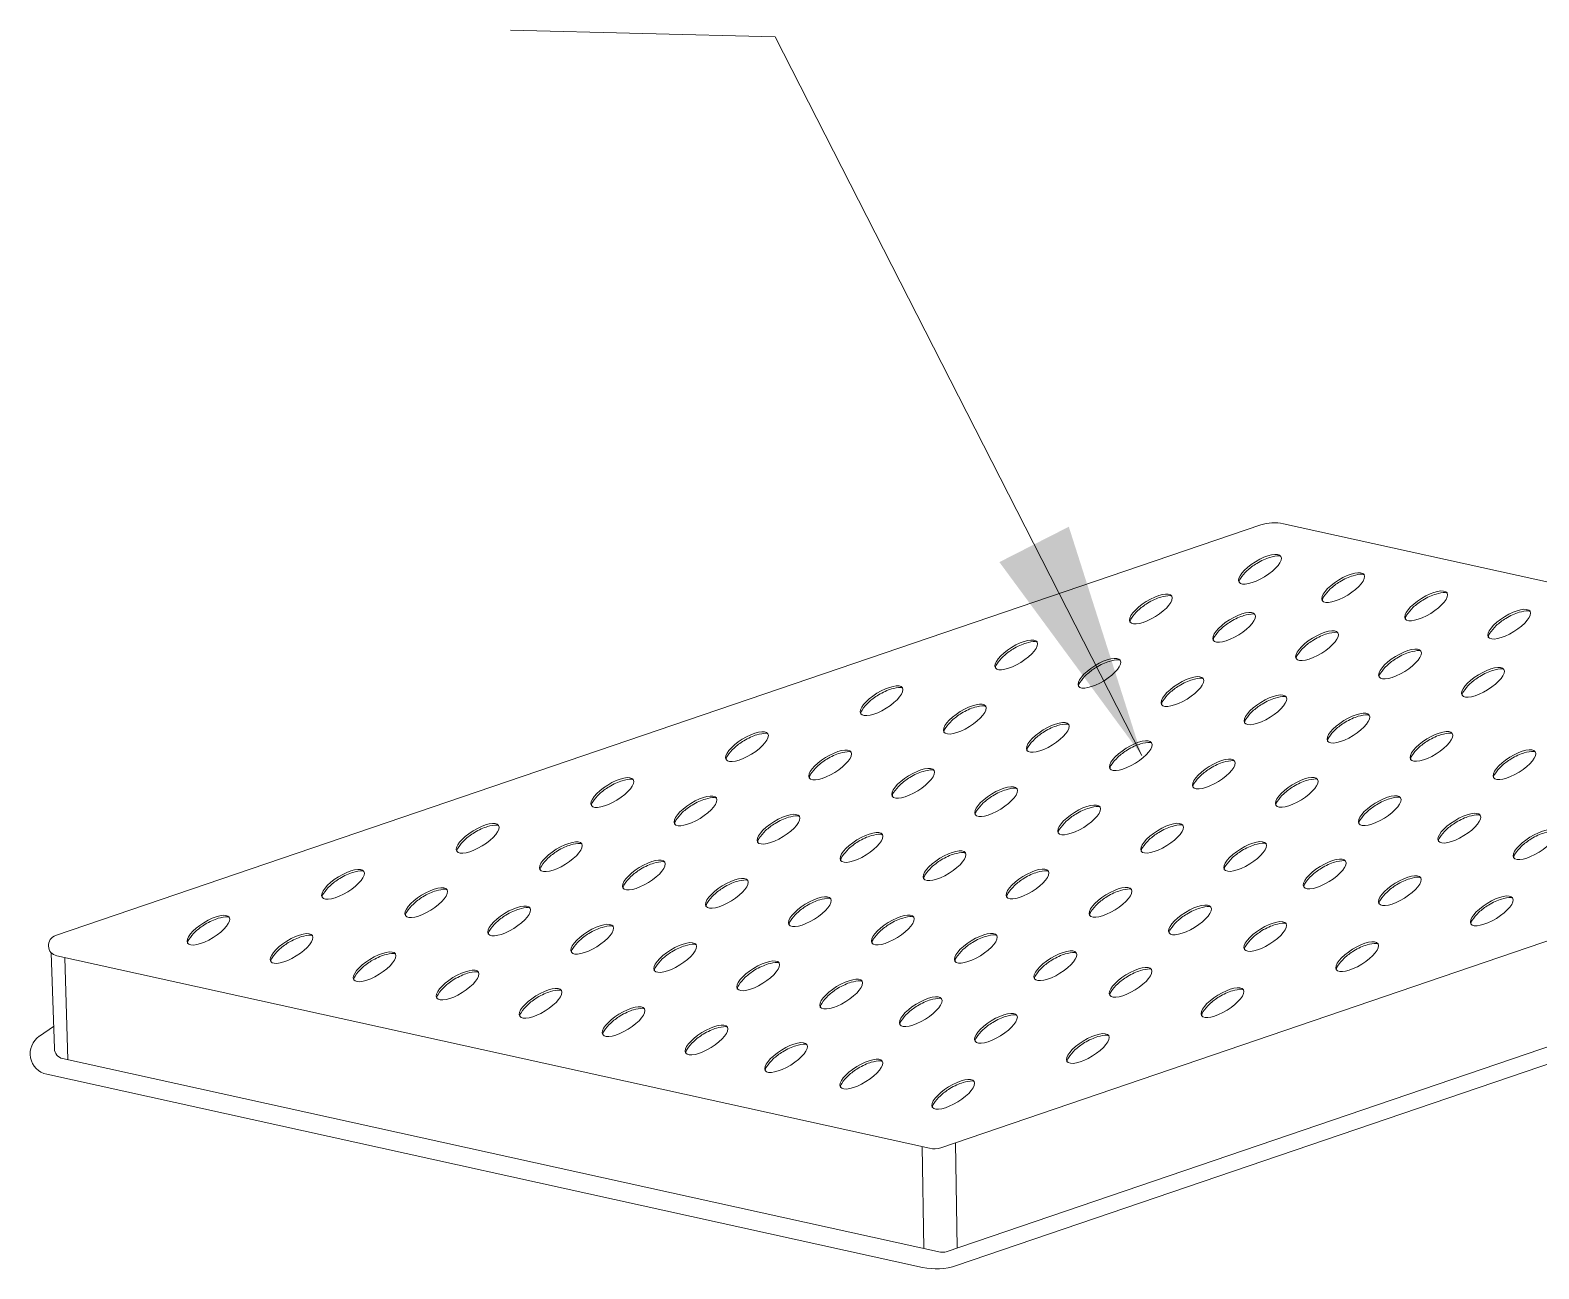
# Model space of a CAD drawing. Extents: x 2510 to 2660, y 706 to 761.
# Drawn here: x 2588.11 to 2593.2, y 745.47 to 749.65 of the extents above; entities that cross this region are included whole.
import ezdxf

# ---------------------------------------------------------------- set-up
doc = ezdxf.new("R2010")
doc.units = 0
doc.header["$MEASUREMENT"] = 0
doc.layers.get('0').update_dxf_attribs({"linetype": 'CONTINUOUS', "lineweight": 20})
doc.layers.add('DIM', color=3, linetype='CONTINUOUS', lineweight=9)
doc.styles.add('ROMANS', font='ROMANS.SHX', dxfattribs={"bigfont": 'gbcbig.shx'})
doc.dimstyles.new('汉博电子', dxfattribs={"dimtxt": 0.5, "dimasz": 0.8, "dimexe": 0.12, "dimexo": 0.19, "dimgap": 0.15, "dimtad": 1, "dimzin": 1, "dimdsep": 46, "dimtxsty": 'ROMANS', "dimcen": 2.13, "dimclrd": 3, "dimclre": 3, "dimclrt": 2, "dimazin": 2, "dimtfac": 1, "dimtmove": 0, "dimatfit": 3, "dimfxl": 1, "dimlwd": 13, "dimlwe": 13, "dimarcsym": 0})

msp = doc.modelspace()

# ---------------------------------------------------------------- linework, layer by layer
at = {"color": 141, "linetype": 'ByBlock'}
for p, q in [((2588.1913, 746.5953), (2592.2591, 747.982)), ((2588.1913, 746.5953), (2592.2591, 747.982)), ((2592.3357, 747.9863), (2595.1383, 747.3681)), ((2592.3357, 747.9863), (2595.1383, 747.3681)), ((2595.146, 747.2311), (2591.1798, 745.879)), ((2595.146, 747.2311), (2591.1798, 745.879)), ((2595.1966, 746.8908), (2591.1972, 745.5274)), ((2595.1966, 746.8908), (2591.1972, 745.5274)), ((2595.2666, 746.8565), (2591.2325, 745.4812)), ((2595.2666, 746.8565), (2591.2325, 745.4812)), ((2588.1767, 746.5374), (2588.1871, 746.2136)), ((2588.1767, 746.5374), (2588.1871, 746.2136)), ((2588.1951, 746.5268), (2591.1414, 745.8769)), ((2588.1951, 746.5268), (2591.1414, 745.8769)), ((2588.222, 746.5209), (2588.233, 746.176)), ((2588.222, 746.5209), (2588.233, 746.176)), ((2588.1847, 746.2883), (2588.1364, 746.2551)), ((2588.1847, 746.2883), (2588.1364, 746.2551)), ((2588.215, 746.18), (2591.1781, 745.5263)), ((2588.215, 746.18), (2591.1781, 745.5263)), ((2588.1613, 746.1269), (2591.1175, 745.4748)), ((2588.1613, 746.1269), (2591.1175, 745.4748)), ((2591.116, 745.8825), (2591.1216, 745.5388)), ((2591.116, 745.8825), (2591.1216, 745.5388)), ((2591.2291, 745.8958), (2591.2349, 745.5402)), ((2591.2291, 745.8958), (2591.2349, 745.5402))]:
    msp.add_line(p, q, dxfattribs=at)
for centre, radius, start, end in [((2592.3051, 747.8472), 0.1424, 77.5605, 108.8246), ((2592.3051, 747.8472), 0.1424, 77.5605, 108.8246), ((2588.2028, 746.5616), 0.0356, 108.8246, 257.5605), ((2588.2028, 746.5616), 0.0356, 108.8246, 257.5605), ((2588.1766, 746.1964), 0.0712, 124.4446, 257.5605), ((2588.1766, 746.1964), 0.0712, 124.4446, 257.5605), ((2588.2227, 746.2147), 0.0356, 181.8371, 257.5605), ((2588.2227, 746.2147), 0.0356, 181.8371, 257.5605), ((2591.1568, 745.9464), 0.0712, 257.5605, 288.8246), ((2591.1568, 745.9464), 0.0712, 257.5605, 288.8246), ((2591.1858, 745.5611), 0.0356, 257.5605, 288.8246), ((2591.1858, 745.5611), 0.0356, 257.5605, 288.8246), ((2591.1635, 745.6834), 0.2136, 257.5605, 288.8246), ((2591.1635, 745.6834), 0.2136, 257.5605, 288.8246)]:
    msp.add_arc(centre, radius, start, end, dxfattribs=at)
at = {"color": 141, "linetype": 'ByBlock', "extrusion": (0, 0, -1)}
for centre in [(2592.2568, 747.8325), (2592.5376, 747.7706), (2591.8885, 747.6981), (2592.8177, 747.7088), (2593.0979, 747.647), (2592.1693, 747.6362), (2591.434, 747.5432), (2592.4494, 747.5744), (2592.7296, 747.5126), (2591.7148, 747.4813), (2593.0097, 747.4508), (2590.9795, 747.3883), (2591.9949, 747.4195), (2592.2751, 747.3577), (2591.2603, 747.3263), (2592.5553, 747.2959), (2590.525, 747.2333), (2591.5405, 747.2645), (2592.8354, 747.2341), (2591.8206, 747.2027), (2590.8058, 747.1714), (2592.1008, 747.1409), (2593.1156, 747.1723), (2590.0705, 747.0784), (2591.086, 747.1096), (2592.3809, 747.0791), (2591.3661, 747.0478), (2590.3513, 747.0164), (2591.6463, 746.986), (2592.6611, 747.0173), (2590.6315, 746.9546), (2592.9296, 746.9581), (2589.616, 746.9235), (2590.9116, 746.8929), (2591.9264, 746.9242), (2593.1835, 746.9021), (2589.8968, 746.8615), (2591.1918, 746.8311), (2592.2066, 746.8624), (2590.177, 746.7997), (2592.4751, 746.8032), (2589.1616, 746.7685), (2590.4572, 746.7379), (2591.4719, 746.7693), (2592.729, 746.7472), (2589.4424, 746.7066), (2590.7373, 746.6761), (2591.7521, 746.7075), (2593.0392, 746.6787), (2589.7225, 746.6448), (2592.0206, 746.6482), (2588.7071, 746.6136), (2590.0027, 746.583), (2591.0175, 746.6143), (2592.2745, 746.5922), (2588.9879, 746.5516), (2590.2828, 746.5212), (2591.2976, 746.5525), (2592.5847, 746.5238), (2589.268, 746.4898), (2591.5661, 746.4933), (2589.5482, 746.428), (2590.563, 746.4594), (2591.82, 746.4373), (2589.8283, 746.3662), (2590.8431, 746.3976), (2592.1302, 746.3689), (2591.1116, 746.3384), (2590.1085, 746.3044), (2591.3655, 746.2823), (2590.3886, 746.2426), (2591.6757, 746.2139), (2590.6571, 746.1834), (2590.9111, 746.1274), (2591.2212, 746.059)]:
    msp.add_ellipse(centre, major_axis=(-0.0705, -0.0436), ratio=0.358104, dxfattribs=at)
at = {"color": 141, "linetype": 'ByBlock'}
for points in [[(2592.1871, 747.7879), (2592.1867, 747.7886), (2592.1864, 747.7896), (2592.1867, 747.7935), (2592.1875, 747.7963), (2592.1976, 747.8109), (2592.2043, 747.8194), (2592.2223, 747.8363), (2592.2337, 747.8449), (2592.2607, 747.8614), (2592.2767, 747.8687), (2592.2995, 747.8752), (2592.3144, 747.8782), (2592.3235, 747.8774), (2592.3264, 747.8767), (2592.3272, 747.8755), (2592.3273, 747.8754), (2592.3274, 747.8754)], [(2592.4679, 747.726), (2592.4675, 747.7267), (2592.4672, 747.7277), (2592.4675, 747.7316), (2592.4683, 747.7344), (2592.4784, 747.749), (2592.4851, 747.7574), (2592.5031, 747.7744), (2592.5145, 747.7829), (2592.5415, 747.7995), (2592.5575, 747.8068), (2592.5803, 747.8132), (2592.5952, 747.8163), (2592.6043, 747.8155), (2592.6072, 747.8148), (2592.608, 747.8136), (2592.6081, 747.8135), (2592.6082, 747.8134)], [(2592.7481, 747.6642), (2592.7476, 747.6649), (2592.7473, 747.6659), (2592.7477, 747.6698), (2592.7485, 747.6726), (2592.7586, 747.6872), (2592.7652, 747.6956), (2592.7833, 747.7126), (2592.7947, 747.7211), (2592.8217, 747.7377), (2592.8377, 747.745), (2592.8604, 747.7514), (2592.8754, 747.7545), (2592.8845, 747.7537), (2592.8873, 747.753), (2592.8881, 747.7518), (2592.8882, 747.7517), (2592.8883, 747.7516)], [(2591.8188, 747.6535), (2591.8184, 747.6542), (2591.8181, 747.6552), (2591.8184, 747.6591), (2591.8192, 747.6619), (2591.8294, 747.6765), (2591.836, 747.685), (2591.854, 747.7019), (2591.8654, 747.7105), (2591.8924, 747.727), (2591.9084, 747.7343), (2591.9312, 747.7408), (2591.9461, 747.7438), (2591.9552, 747.743), (2591.9581, 747.7423), (2591.9589, 747.7411), (2591.959, 747.741), (2591.9591, 747.741)], [(2592.0996, 747.5915), (2592.0992, 747.5923), (2592.0989, 747.5933), (2592.0992, 747.5972), (2592.1, 747.6), (2592.1102, 747.6146), (2592.1168, 747.623), (2592.1348, 747.64), (2592.1462, 747.6485), (2592.1732, 747.6651), (2592.1892, 747.6723), (2592.212, 747.6788), (2592.2269, 747.6819), (2592.236, 747.6811), (2592.2389, 747.6804), (2592.2397, 747.6792), (2592.2398, 747.6791), (2592.2399, 747.679)], [(2593.0282, 747.6024), (2593.0278, 747.6031), (2593.0275, 747.6041), (2593.0278, 747.608), (2593.0286, 747.6108), (2593.0388, 747.6254), (2593.0454, 747.6338), (2593.0634, 747.6508), (2593.0748, 747.6593), (2593.1018, 747.6759), (2593.1178, 747.6832), (2593.1406, 747.6896), (2593.1555, 747.6927), (2593.1646, 747.6919), (2593.1675, 747.6912), (2593.1683, 747.69), (2593.1684, 747.6899), (2593.1685, 747.6898)], [(2592.3798, 747.5298), (2592.3793, 747.5305), (2592.379, 747.5315), (2592.3794, 747.5354), (2592.3802, 747.5382), (2592.3903, 747.5528), (2592.3969, 747.5612), (2592.415, 747.5782), (2592.4264, 747.5867), (2592.4534, 747.6033), (2592.4694, 747.6105), (2592.4921, 747.617), (2592.5071, 747.6201), (2592.5162, 747.6193), (2592.519, 747.6186), (2592.5198, 747.6174), (2592.5199, 747.6173), (2592.52, 747.6172)], [(2591.3644, 747.4986), (2591.3639, 747.4993), (2591.3636, 747.5003), (2591.3639, 747.5042), (2591.3647, 747.507), (2591.3749, 747.5216), (2591.3815, 747.53), (2591.3996, 747.547), (2591.4109, 747.5555), (2591.4379, 747.5721), (2591.454, 747.5794), (2591.4767, 747.5858), (2591.4917, 747.5889), (2591.5007, 747.5881), (2591.5036, 747.5874), (2591.5044, 747.5862), (2591.5045, 747.5861), (2591.5046, 747.586)], [(2592.66, 747.468), (2592.6595, 747.4687), (2592.6592, 747.4697), (2592.6595, 747.4736), (2592.6603, 747.4764), (2592.6705, 747.491), (2592.6771, 747.4994), (2592.6951, 747.5164), (2592.7065, 747.5249), (2592.7335, 747.5415), (2592.7496, 747.5488), (2592.7723, 747.5552), (2592.7872, 747.5583), (2592.7963, 747.5575), (2592.7992, 747.5568), (2592.8, 747.5556), (2592.8001, 747.5555), (2592.8002, 747.5554)], [(2591.6452, 747.4366), (2591.6447, 747.4373), (2591.6444, 747.4383), (2591.6447, 747.4423), (2591.6455, 747.445), (2591.6557, 747.4597), (2591.6623, 747.4681), (2591.6804, 747.485), (2591.6917, 747.4936), (2591.7187, 747.5101), (2591.7348, 747.5174), (2591.7575, 747.5239), (2591.7725, 747.5269), (2591.7815, 747.5261), (2591.7844, 747.5254), (2591.7852, 747.5243), (2591.7853, 747.5242), (2591.7854, 747.5241)], [(2592.9401, 747.4062), (2592.9397, 747.4069), (2592.9393, 747.4079), (2592.9397, 747.4118), (2592.9405, 747.4146), (2592.9506, 747.4292), (2592.9572, 747.4376), (2592.9753, 747.4546), (2592.9867, 747.4631), (2593.0137, 747.4797), (2593.0297, 747.487), (2593.0524, 747.4934), (2593.0674, 747.4965), (2593.0765, 747.4957), (2593.0793, 747.495), (2593.0801, 747.4938), (2593.0802, 747.4937), (2593.0803, 747.4936)], [(2591.9253, 747.3748), (2591.9249, 747.3755), (2591.9245, 747.3766), (2591.9249, 747.3805), (2591.9257, 747.3832), (2591.9358, 747.3979), (2591.9425, 747.4063), (2591.9605, 747.4232), (2591.9719, 747.4318), (2591.9989, 747.4483), (2592.0149, 747.4556), (2592.0376, 747.4621), (2592.0526, 747.4651), (2592.0617, 747.4643), (2592.0645, 747.4636), (2592.0653, 747.4625), (2592.0654, 747.4624), (2592.0655, 747.4623)], [(2590.9099, 747.3436), (2590.9094, 747.3443), (2590.9091, 747.3454), (2590.9095, 747.3493), (2590.9103, 747.352), (2590.9204, 747.3667), (2590.927, 747.3751), (2590.9451, 747.392), (2590.9564, 747.4006), (2590.9835, 747.4171), (2590.9995, 747.4244), (2591.0222, 747.4309), (2591.0372, 747.4339), (2591.0463, 747.4331), (2591.0491, 747.4324), (2591.0499, 747.4313), (2591.05, 747.4312), (2591.0501, 747.4311)], [(2592.2055, 747.313), (2592.205, 747.3137), (2592.2047, 747.3148), (2592.205, 747.3187), (2592.2059, 747.3214), (2592.216, 747.3361), (2592.2226, 747.3445), (2592.2407, 747.3614), (2592.252, 747.37), (2592.2791, 747.3865), (2592.2951, 747.3938), (2592.3178, 747.4003), (2592.3328, 747.4033), (2592.3418, 747.4025), (2592.3447, 747.4018), (2592.3455, 747.4007), (2592.3456, 747.4006), (2592.3457, 747.4005)], [(2591.1907, 747.2817), (2591.1902, 747.2824), (2591.1899, 747.2834), (2591.1903, 747.2873), (2591.1911, 747.2901), (2591.2012, 747.3047), (2591.2078, 747.3131), (2591.2259, 747.3301), (2591.2372, 747.3387), (2591.2643, 747.3552), (2591.2803, 747.3625), (2591.303, 747.369), (2591.318, 747.372), (2591.3271, 747.3712), (2591.3299, 747.3705), (2591.3307, 747.3693), (2591.3308, 747.3692), (2591.3309, 747.3691)], [(2592.4856, 747.2512), (2592.4852, 747.252), (2592.4848, 747.253), (2592.4852, 747.2569), (2592.486, 747.2596), (2592.4961, 747.2743), (2592.5028, 747.2827), (2592.5208, 747.2996), (2592.5322, 747.3082), (2592.5592, 747.3248), (2592.5752, 747.332), (2592.5979, 747.3385), (2592.6129, 747.3415), (2592.622, 747.3407), (2592.6248, 747.34), (2592.6256, 747.3389), (2592.6257, 747.3388), (2592.6259, 747.3387)], [(2591.4708, 747.2199), (2591.4704, 747.2206), (2591.47, 747.2216), (2591.4704, 747.2255), (2591.4712, 747.2283), (2591.4813, 747.2429), (2591.488, 747.2513), (2591.506, 747.2683), (2591.5174, 747.2769), (2591.5444, 747.2934), (2591.5604, 747.3007), (2591.5831, 747.3072), (2591.5981, 747.3102), (2591.6072, 747.3094), (2591.61, 747.3087), (2591.6108, 747.3075), (2591.611, 747.3074), (2591.6111, 747.3073)], [(2590.4554, 747.1887), (2590.4549, 747.1894), (2590.4546, 747.1904), (2590.455, 747.1943), (2590.4558, 747.1971), (2590.4659, 747.2117), (2590.4725, 747.2201), (2590.4906, 747.2371), (2590.5019, 747.2457), (2590.529, 747.2622), (2590.545, 747.2695), (2590.5677, 747.276), (2590.5827, 747.279), (2590.5918, 747.2782), (2590.5946, 747.2775), (2590.5954, 747.2763), (2590.5955, 747.2762), (2590.5956, 747.2761)], [(2591.751, 747.1581), (2591.7505, 747.1588), (2591.7502, 747.1598), (2591.7506, 747.1637), (2591.7514, 747.1665), (2591.7615, 747.1811), (2591.7681, 747.1895), (2591.7862, 747.2065), (2591.7975, 747.2151), (2591.8246, 747.2316), (2591.8406, 747.2389), (2591.8633, 747.2454), (2591.8783, 747.2484), (2591.8874, 747.2476), (2591.8902, 747.2469), (2591.891, 747.2457), (2591.8911, 747.2456), (2591.8912, 747.2455)], [(2592.7658, 747.1894), (2592.7653, 747.1902), (2592.765, 747.1912), (2592.7654, 747.1951), (2592.7662, 747.1978), (2592.7763, 747.2125), (2592.7829, 747.2209), (2592.801, 747.2378), (2592.8123, 747.2464), (2592.8394, 747.263), (2592.8554, 747.2702), (2592.8781, 747.2767), (2592.8931, 747.2797), (2592.9021, 747.2789), (2592.905, 747.2782), (2592.9058, 747.2771), (2592.9059, 747.277), (2592.906, 747.2769)], [(2590.7362, 747.1267), (2590.7357, 747.1275), (2590.7354, 747.1285), (2590.7358, 747.1324), (2590.7366, 747.1352), (2590.7467, 747.1498), (2590.7533, 747.1582), (2590.7714, 747.1752), (2590.7827, 747.1837), (2590.8098, 747.2003), (2590.8258, 747.2075), (2590.8485, 747.214), (2590.8635, 747.2171), (2590.8726, 747.2163), (2590.8754, 747.2155), (2590.8762, 747.2144), (2590.8763, 747.2143), (2590.8764, 747.2142)], [(2592.0311, 747.0963), (2592.0307, 747.097), (2592.0304, 747.098), (2592.0307, 747.1019), (2592.0315, 747.1047), (2592.0416, 747.1193), (2592.0483, 747.1277), (2592.0663, 747.1447), (2592.0777, 747.1533), (2592.1047, 747.1698), (2592.1207, 747.1771), (2592.1434, 747.1836), (2592.1584, 747.1866), (2592.1675, 747.1858), (2592.1704, 747.1851), (2592.1711, 747.1839), (2592.1713, 747.1838), (2592.1714, 747.1837)], [(2593.0459, 747.1276), (2593.0455, 747.1284), (2593.0451, 747.1294), (2593.0455, 747.1333), (2593.0463, 747.136), (2593.0564, 747.1507), (2593.0631, 747.1591), (2593.0811, 747.176), (2593.0925, 747.1846), (2593.1195, 747.2012), (2593.1355, 747.2084), (2593.1582, 747.2149), (2593.1732, 747.2179), (2593.1823, 747.2171), (2593.1851, 747.2164), (2593.1859, 747.2153), (2593.1861, 747.2152), (2593.1862, 747.2151)], [(2591.0163, 747.0649), (2591.0159, 747.0657), (2591.0156, 747.0667), (2591.0159, 747.0706), (2591.0167, 747.0734), (2591.0268, 747.088), (2591.0335, 747.0964), (2591.0515, 747.1134), (2591.0629, 747.1219), (2591.0899, 747.1385), (2591.1059, 747.1457), (2591.1287, 747.1522), (2591.1436, 747.1553), (2591.1527, 747.1545), (2591.1556, 747.1537), (2591.1564, 747.1526), (2591.1565, 747.1525), (2591.1566, 747.1524)], [(2590.0009, 747.0337), (2590.0004, 747.0345), (2590.0001, 747.0355), (2590.0005, 747.0394), (2590.0013, 747.0422), (2590.0114, 747.0568), (2590.018, 747.0652), (2590.0361, 747.0822), (2590.0475, 747.0907), (2590.0745, 747.1073), (2590.0905, 747.1145), (2590.1132, 747.121), (2590.1282, 747.1241), (2590.1373, 747.1233), (2590.1401, 747.1225), (2590.1409, 747.1214), (2590.141, 747.1213), (2590.1411, 747.1212)], [(2591.2965, 747.0031), (2591.296, 747.0039), (2591.2957, 747.0049), (2591.2961, 747.0088), (2591.2969, 747.0116), (2591.307, 747.0262), (2591.3136, 747.0346), (2591.3317, 747.0516), (2591.3431, 747.0601), (2591.3701, 747.0767), (2591.3861, 747.0839), (2591.4088, 747.0904), (2591.4238, 747.0935), (2591.4329, 747.0927), (2591.4357, 747.0919), (2591.4365, 747.0908), (2591.4366, 747.0907), (2591.4367, 747.0906)], [(2592.3113, 747.0345), (2592.3108, 747.0352), (2592.3105, 747.0362), (2592.3109, 747.0401), (2592.3117, 747.0429), (2592.3218, 747.0575), (2592.3284, 747.0659), (2592.3465, 747.0829), (2592.3578, 747.0915), (2592.3849, 747.108), (2592.4009, 747.1153), (2592.4236, 747.1218), (2592.4386, 747.1248), (2592.4477, 747.124), (2592.4505, 747.1233), (2592.4513, 747.1221), (2592.4514, 747.122), (2592.4515, 747.1219)], [(2590.2817, 746.9718), (2590.2812, 746.9725), (2590.2809, 746.9735), (2590.2813, 746.9774), (2590.2821, 746.9802), (2590.2922, 746.9948), (2590.2988, 747.0033), (2590.3169, 747.0202), (2590.3283, 747.0288), (2590.3553, 747.0453), (2590.3713, 747.0526), (2590.394, 747.0591), (2590.409, 747.0621), (2590.4181, 747.0613), (2590.4209, 747.0606), (2590.4217, 747.0594), (2590.4218, 747.0594), (2590.4219, 747.0593)], [(2592.5914, 746.9727), (2592.591, 746.9734), (2592.5907, 746.9744), (2592.591, 746.9783), (2592.5918, 746.9811), (2592.6019, 746.9957), (2592.6086, 747.0041), (2592.6266, 747.0211), (2592.638, 747.0297), (2592.665, 747.0462), (2592.681, 747.0535), (2592.7037, 747.06), (2592.7187, 747.063), (2592.7278, 747.0622), (2592.7307, 747.0615), (2592.7315, 747.0603), (2592.7316, 747.0602), (2592.7317, 747.0602)], [(2590.5619, 746.91), (2590.5614, 746.9107), (2590.5611, 746.9117), (2590.5614, 746.9156), (2590.5622, 746.9184), (2590.5724, 746.933), (2590.579, 746.9415), (2590.597, 746.9584), (2590.6084, 746.967), (2590.6354, 746.9835), (2590.6515, 746.9908), (2590.6742, 746.9973), (2590.6891, 747.0003), (2590.6982, 746.9995), (2590.7011, 746.9988), (2590.7019, 746.9976), (2590.702, 746.9976), (2590.7021, 746.9975)], [(2591.5766, 746.9413), (2591.5762, 746.9421), (2591.5759, 746.9431), (2591.5762, 746.947), (2591.577, 746.9498), (2591.5871, 746.9644), (2591.5938, 746.9728), (2591.6118, 746.9898), (2591.6232, 746.9983), (2591.6502, 747.0149), (2591.6662, 747.0221), (2591.689, 747.0286), (2591.7039, 747.0317), (2591.713, 747.0309), (2591.7159, 747.0301), (2591.7167, 747.029), (2591.7168, 747.0289), (2591.7169, 747.0288)], [(2592.8599, 746.9135), (2592.8595, 746.9142), (2592.8592, 746.9152), (2592.8595, 746.9191), (2592.8603, 746.9219), (2592.8705, 746.9365), (2592.8771, 746.9449), (2592.8951, 746.9619), (2592.9065, 746.9704), (2592.9335, 746.987), (2592.9495, 746.9943), (2592.9723, 747.0007), (2592.9872, 747.0038), (2592.9963, 747.003), (2592.9992, 747.0023), (2593, 747.0011), (2593.0001, 747.001), (2593.0002, 747.0009)], [(2589.5464, 746.8788), (2589.546, 746.8795), (2589.5456, 746.8805), (2589.546, 746.8844), (2589.5468, 746.8872), (2589.5569, 746.9018), (2589.5636, 746.9103), (2589.5816, 746.9272), (2589.593, 746.9358), (2589.62, 746.9523), (2589.636, 746.9596), (2589.6587, 746.9661), (2589.6737, 746.9691), (2589.6828, 746.9683), (2589.6856, 746.9676), (2589.6864, 746.9664), (2589.6865, 746.9664), (2589.6866, 746.9663)], [(2590.842, 746.8482), (2590.8416, 746.8489), (2590.8412, 746.8499), (2590.8416, 746.8538), (2590.8424, 746.8566), (2590.8525, 746.8712), (2590.8591, 746.8797), (2590.8772, 746.8966), (2590.8886, 746.9052), (2590.9156, 746.9217), (2590.9316, 746.929), (2590.9543, 746.9355), (2590.9693, 746.9385), (2590.9784, 746.9377), (2590.9812, 746.937), (2590.982, 746.9358), (2590.9821, 746.9358), (2590.9822, 746.9357)], [(2591.8568, 746.8795), (2591.8563, 746.8803), (2591.856, 746.8813), (2591.8564, 746.8852), (2591.8572, 746.888), (2591.8673, 746.9026), (2591.8739, 746.911), (2591.892, 746.928), (2591.9034, 746.9365), (2591.9304, 746.9531), (2591.9464, 746.9603), (2591.9691, 746.9668), (2591.9841, 746.9699), (2591.9932, 746.9691), (2591.996, 746.9683), (2591.9968, 746.9672), (2591.9969, 746.9671), (2591.997, 746.967)], [(2593.1139, 746.8574), (2593.1134, 746.8582), (2593.1131, 746.8592), (2593.1134, 746.8631), (2593.1142, 746.8659), (2593.1244, 746.8805), (2593.131, 746.8889), (2593.149, 746.9059), (2593.1604, 746.9144), (2593.1874, 746.931), (2593.2034, 746.9382), (2593.2262, 746.9447), (2593.2411, 746.9478), (2593.2502, 746.947), (2593.2531, 746.9463), (2593.2539, 746.9451), (2593.254, 746.945), (2593.2541, 746.9449)], [(2589.8272, 746.8169), (2589.8268, 746.8176), (2589.8264, 746.8186), (2589.8268, 746.8225), (2589.8276, 746.8253), (2589.8377, 746.8399), (2589.8444, 746.8483), (2589.8624, 746.8653), (2589.8738, 746.8738), (2589.9008, 746.8904), (2589.9168, 746.8977), (2589.9395, 746.9042), (2589.9545, 746.9072), (2589.9636, 746.9064), (2589.9664, 746.9057), (2589.9672, 746.9045), (2589.9673, 746.9044), (2589.9674, 746.9043)], [(2592.137, 746.8177), (2592.1365, 746.8185), (2592.1362, 746.8195), (2592.1365, 746.8234), (2592.1373, 746.8262), (2592.1475, 746.8408), (2592.1541, 746.8492), (2592.1721, 746.8662), (2592.1835, 746.8747), (2592.2105, 746.8913), (2592.2265, 746.8985), (2592.2493, 746.905), (2592.2642, 746.9081), (2592.2733, 746.9073), (2592.2762, 746.9066), (2592.277, 746.9054), (2592.2771, 746.9053), (2592.2772, 746.9052)], [(2590.1074, 746.7551), (2590.1069, 746.7558), (2590.1066, 746.7568), (2590.107, 746.7607), (2590.1078, 746.7635), (2590.1179, 746.7781), (2590.1245, 746.7865), (2590.1426, 746.8035), (2590.1539, 746.8121), (2590.181, 746.8286), (2590.197, 746.8359), (2590.2197, 746.8424), (2590.2347, 746.8454), (2590.2437, 746.8446), (2590.2466, 746.8439), (2590.2474, 746.8427), (2590.2475, 746.8426), (2590.2476, 746.8425)], [(2591.1222, 746.7864), (2591.1217, 746.7871), (2591.1214, 746.7881), (2591.1217, 746.792), (2591.1225, 746.7948), (2591.1327, 746.8094), (2591.1393, 746.8179), (2591.1574, 746.8348), (2591.1687, 746.8434), (2591.1957, 746.8599), (2591.2118, 746.8672), (2591.2345, 746.8737), (2591.2495, 746.8767), (2591.2585, 746.8759), (2591.2614, 746.8752), (2591.2622, 746.874), (2591.2623, 746.874), (2591.2624, 746.8739)], [(2592.4055, 746.7585), (2592.405, 746.7592), (2592.4047, 746.7603), (2592.405, 746.7642), (2592.4058, 746.7669), (2592.416, 746.7816), (2592.4226, 746.79), (2592.4407, 746.8069), (2592.452, 746.8155), (2592.479, 746.8321), (2592.4951, 746.8393), (2592.5178, 746.8458), (2592.5328, 746.8488), (2592.5418, 746.848), (2592.5447, 746.8473), (2592.5455, 746.8462), (2592.5456, 746.8461), (2592.5457, 746.846)], [(2589.0919, 746.7239), (2589.0915, 746.7246), (2589.0911, 746.7256), (2589.0915, 746.7295), (2589.0923, 746.7323), (2589.1024, 746.7469), (2589.1091, 746.7553), (2589.1271, 746.7723), (2589.1385, 746.7809), (2589.1655, 746.7974), (2589.1815, 746.8047), (2589.2042, 746.8112), (2589.2192, 746.8142), (2589.2283, 746.8134), (2589.2311, 746.8127), (2589.2319, 746.8115), (2589.2321, 746.8114), (2589.2322, 746.8113)], [(2590.3875, 746.6933), (2590.3871, 746.694), (2590.3867, 746.695), (2590.3871, 746.6989), (2590.3879, 746.7017), (2590.398, 746.7163), (2590.4047, 746.7247), (2590.4227, 746.7417), (2590.4341, 746.7503), (2590.4611, 746.7668), (2590.4771, 746.7741), (2590.4998, 746.7806), (2590.5148, 746.7836), (2590.5239, 746.7828), (2590.5267, 746.7821), (2590.5275, 746.7809), (2590.5276, 746.7808), (2590.5278, 746.7807)], [(2591.4023, 746.7246), (2591.4019, 746.7253), (2591.4015, 746.7263), (2591.4019, 746.7302), (2591.4027, 746.733), (2591.4128, 746.7476), (2591.4195, 746.7561), (2591.4375, 746.773), (2591.4489, 746.7816), (2591.4759, 746.7981), (2591.4919, 746.8054), (2591.5146, 746.8119), (2591.5296, 746.8149), (2591.5387, 746.8141), (2591.5415, 746.8134), (2591.5423, 746.8122), (2591.5424, 746.8122), (2591.5425, 746.8121)], [(2592.6594, 746.7025), (2592.6589, 746.7032), (2592.6586, 746.7042), (2592.6589, 746.7082), (2592.6598, 746.7109), (2592.6699, 746.7256), (2592.6765, 746.734), (2592.6946, 746.7509), (2592.7059, 746.7595), (2592.733, 746.776), (2592.749, 746.7833), (2592.7717, 746.7898), (2592.7867, 746.7928), (2592.7957, 746.792), (2592.7986, 746.7913), (2592.7994, 746.7901), (2592.7995, 746.7901), (2592.7996, 746.79)], [(2589.3727, 746.6619), (2589.3723, 746.6627), (2589.3719, 746.6637), (2589.3723, 746.6676), (2589.3731, 746.6703), (2589.3832, 746.685), (2589.3899, 746.6934), (2589.4079, 746.7103), (2589.4193, 746.7189), (2589.4463, 746.7355), (2589.4623, 746.7427), (2589.485, 746.7492), (2589.5, 746.7522), (2589.5091, 746.7515), (2589.5119, 746.7507), (2589.5127, 746.7496), (2589.5129, 746.7495), (2589.513, 746.7494)], [(2591.6825, 746.6628), (2591.682, 746.6635), (2591.6817, 746.6645), (2591.682, 746.6685), (2591.6829, 746.6712), (2591.693, 746.6859), (2591.6996, 746.6943), (2591.7177, 746.7112), (2591.729, 746.7198), (2591.7561, 746.7363), (2591.7721, 746.7436), (2591.7948, 746.7501), (2591.8098, 746.7531), (2591.8188, 746.7523), (2591.8217, 746.7516), (2591.8225, 746.7504), (2591.8226, 746.7504), (2591.8227, 746.7503)], [(2589.6529, 746.6001), (2589.6524, 746.6009), (2589.6521, 746.6019), (2589.6525, 746.6058), (2589.6533, 746.6085), (2589.6634, 746.6232), (2589.67, 746.6316), (2589.6881, 746.6485), (2589.6994, 746.6571), (2589.7265, 746.6737), (2589.7425, 746.6809), (2589.7652, 746.6874), (2589.7802, 746.6904), (2589.7893, 746.6897), (2589.7921, 746.6889), (2589.7929, 746.6878), (2589.793, 746.6877), (2589.7931, 746.6876)], [(2590.6677, 746.6315), (2590.6672, 746.6322), (2590.6669, 746.6332), (2590.6673, 746.6371), (2590.6681, 746.6399), (2590.6782, 746.6545), (2590.6848, 746.6629), (2590.7029, 746.6799), (2590.7142, 746.6885), (2590.7413, 746.705), (2590.7573, 746.7123), (2590.78, 746.7188), (2590.795, 746.7218), (2590.804, 746.721), (2590.8069, 746.7203), (2590.8077, 746.7191), (2590.8078, 746.719), (2590.8079, 746.7189)], [(2591.951, 746.6036), (2591.9505, 746.6043), (2591.9502, 746.6053), (2591.9506, 746.6092), (2591.9514, 746.612), (2591.9615, 746.6266), (2591.9681, 746.635), (2591.9862, 746.652), (2591.9975, 746.6606), (2592.0246, 746.6771), (2592.0406, 746.6844), (2592.0633, 746.6909), (2592.0783, 746.6939), (2592.0874, 746.6931), (2592.0902, 746.6924), (2592.091, 746.6912), (2592.0911, 746.6911), (2592.0912, 746.691)], [(2592.9696, 746.6341), (2592.9691, 746.6348), (2592.9688, 746.6358), (2592.9691, 746.6397), (2592.9699, 746.6425), (2592.9801, 746.6571), (2592.9867, 746.6655), (2593.0048, 746.6825), (2593.0161, 746.6911), (2593.0432, 746.7076), (2593.0592, 746.7149), (2593.0819, 746.7214), (2593.0969, 746.7244), (2593.1059, 746.7236), (2593.1088, 746.7229), (2593.1096, 746.7217), (2593.1097, 746.7216), (2593.1098, 746.7215)], [(2588.6374, 746.5689), (2588.637, 746.5697), (2588.6367, 746.5707), (2588.637, 746.5746), (2588.6378, 746.5773), (2588.6479, 746.592), (2588.6546, 746.6004), (2588.6726, 746.6173), (2588.684, 746.6259), (2588.711, 746.6425), (2588.727, 746.6497), (2588.7498, 746.6562), (2588.7647, 746.6592), (2588.7738, 746.6585), (2588.7767, 746.6577), (2588.7775, 746.6566), (2588.7776, 746.6565), (2588.7777, 746.6564)], [(2589.933, 746.5383), (2589.9326, 746.5391), (2589.9323, 746.5401), (2589.9326, 746.544), (2589.9334, 746.5467), (2589.9435, 746.5614), (2589.9502, 746.5698), (2589.9682, 746.5867), (2589.9796, 746.5953), (2590.0066, 746.6119), (2590.0226, 746.6191), (2590.0453, 746.6256), (2590.0603, 746.6286), (2590.0694, 746.6279), (2590.0723, 746.6271), (2590.073, 746.626), (2590.0732, 746.6259), (2590.0733, 746.6258)], [(2590.9478, 746.5697), (2590.9474, 746.5704), (2590.947, 746.5714), (2590.9474, 746.5753), (2590.9482, 746.5781), (2590.9583, 746.5927), (2590.965, 746.6011), (2590.983, 746.6181), (2590.9944, 746.6267), (2591.0214, 746.6432), (2591.0374, 746.6505), (2591.0601, 746.657), (2591.0751, 746.66), (2591.0842, 746.6592), (2591.087, 746.6585), (2591.0878, 746.6573), (2591.088, 746.6572), (2591.0881, 746.6571)], [(2592.2049, 746.5476), (2592.2044, 746.5483), (2592.2041, 746.5493), (2592.2045, 746.5532), (2592.2053, 746.556), (2592.2154, 746.5706), (2592.222, 746.579), (2592.2401, 746.596), (2592.2514, 746.6046), (2592.2785, 746.6211), (2592.2945, 746.6284), (2592.3172, 746.6349), (2592.3322, 746.6379), (2592.3413, 746.6371), (2592.3441, 746.6364), (2592.3449, 746.6352), (2592.345, 746.6351), (2592.3451, 746.635)], [(2588.9182, 746.507), (2588.9178, 746.5077), (2588.9175, 746.5087), (2588.9178, 746.5126), (2588.9186, 746.5154), (2588.9287, 746.53), (2588.9354, 746.5385), (2588.9534, 746.5554), (2588.9648, 746.564), (2588.9918, 746.5805), (2589.0078, 746.5878), (2589.0306, 746.5943), (2589.0455, 746.5973), (2589.0546, 746.5965), (2589.0575, 746.5958), (2589.0583, 746.5946), (2589.0584, 746.5945), (2589.0585, 746.5945)], [(2591.228, 746.5079), (2591.2275, 746.5086), (2591.2272, 746.5096), (2591.2276, 746.5135), (2591.2284, 746.5163), (2591.2385, 746.5309), (2591.2451, 746.5393), (2591.2632, 746.5563), (2591.2745, 746.5649), (2591.3016, 746.5814), (2591.3176, 746.5887), (2591.3403, 746.5952), (2591.3553, 746.5982), (2591.3644, 746.5974), (2591.3672, 746.5967), (2591.368, 746.5955), (2591.3681, 746.5954), (2591.3682, 746.5953)], [(2589.1984, 746.4452), (2589.1979, 746.4459), (2589.1976, 746.4469), (2589.198, 746.4508), (2589.1988, 746.4536), (2589.2089, 746.4682), (2589.2155, 746.4767), (2589.2336, 746.4936), (2589.245, 746.5022), (2589.272, 746.5187), (2589.288, 746.526), (2589.3107, 746.5325), (2589.3257, 746.5355), (2589.3348, 746.5347), (2589.3376, 746.534), (2589.3384, 746.5328), (2589.3385, 746.5327), (2589.3386, 746.5327)], [(2590.2132, 746.4765), (2590.2127, 746.4773), (2590.2124, 746.4783), (2590.2128, 746.4822), (2590.2136, 746.4849), (2590.2237, 746.4996), (2590.2303, 746.508), (2590.2484, 746.5249), (2590.2597, 746.5335), (2590.2868, 746.5501), (2590.3028, 746.5573), (2590.3255, 746.5638), (2590.3405, 746.5669), (2590.3496, 746.5661), (2590.3524, 746.5653), (2590.3532, 746.5642), (2590.3533, 746.5641), (2590.3534, 746.564)], [(2591.4965, 746.4486), (2591.496, 746.4494), (2591.4957, 746.4504), (2591.4961, 746.4543), (2591.4969, 746.4571), (2591.507, 746.4717), (2591.5136, 746.4801), (2591.5317, 746.4971), (2591.543, 746.5056), (2591.5701, 746.5222), (2591.5861, 746.5294), (2591.6088, 746.5359), (2591.6238, 746.539), (2591.6329, 746.5382), (2591.6357, 746.5374), (2591.6365, 746.5363), (2591.6366, 746.5362), (2591.6367, 746.5361)], [(2592.5151, 746.4791), (2592.5146, 746.4799), (2592.5143, 746.4809), (2592.5147, 746.4848), (2592.5155, 746.4876), (2592.5256, 746.5022), (2592.5322, 746.5106), (2592.5503, 746.5276), (2592.5616, 746.5361), (2592.5887, 746.5527), (2592.6047, 746.5599), (2592.6274, 746.5664), (2592.6424, 746.5695), (2592.6515, 746.5687), (2592.6543, 746.5679), (2592.6551, 746.5668), (2592.6552, 746.5667), (2592.6553, 746.5666)], [(2589.4785, 746.3834), (2589.4781, 746.3841), (2589.4778, 746.3851), (2589.4781, 746.389), (2589.4789, 746.3918), (2589.4891, 746.4064), (2589.4957, 746.4149), (2589.5137, 746.4318), (2589.5251, 746.4404), (2589.5521, 746.4569), (2589.5681, 746.4642), (2589.5909, 746.4707), (2589.6058, 746.4737), (2589.6149, 746.4729), (2589.6178, 746.4722), (2589.6186, 746.471), (2589.6187, 746.4709), (2589.6188, 746.4709)], [(2590.4933, 746.4147), (2590.4929, 746.4155), (2590.4926, 746.4165), (2590.4929, 746.4204), (2590.4937, 746.4232), (2590.5038, 746.4378), (2590.5105, 746.4462), (2590.5285, 746.4631), (2590.5399, 746.4717), (2590.5669, 746.4883), (2590.5829, 746.4955), (2590.6056, 746.502), (2590.6206, 746.5051), (2590.6297, 746.5043), (2590.6326, 746.5035), (2590.6334, 746.5024), (2590.6335, 746.5023), (2590.6336, 746.5022)], [(2591.7504, 746.3926), (2591.7499, 746.3934), (2591.7496, 746.3944), (2591.75, 746.3983), (2591.7508, 746.4011), (2591.7609, 746.4157), (2591.7675, 746.4241), (2591.7856, 746.441), (2591.797, 746.4496), (2591.824, 746.4662), (2591.84, 746.4734), (2591.8627, 746.4799), (2591.8777, 746.483), (2591.8868, 746.4822), (2591.8896, 746.4814), (2591.8904, 746.4803), (2591.8905, 746.4802), (2591.8906, 746.4801)], [(2590.7735, 746.3529), (2590.773, 746.3537), (2590.7727, 746.3547), (2590.7731, 746.3586), (2590.7739, 746.3614), (2590.784, 746.376), (2590.7906, 746.3844), (2590.8087, 746.4013), (2590.8201, 746.4099), (2590.8471, 746.4265), (2590.8631, 746.4337), (2590.8858, 746.4402), (2590.9008, 746.4433), (2590.9099, 746.4425), (2590.9127, 746.4417), (2590.9135, 746.4406), (2590.9136, 746.4405), (2590.9137, 746.4404)], [(2589.7587, 746.3216), (2589.7582, 746.3223), (2589.7579, 746.3233), (2589.7583, 746.3272), (2589.7591, 746.33), (2589.7692, 746.3446), (2589.7758, 746.3531), (2589.7939, 746.37), (2589.8053, 746.3786), (2589.8323, 746.3951), (2589.8483, 746.4024), (2589.871, 746.4089), (2589.886, 746.4119), (2589.8951, 746.4111), (2589.8979, 746.4104), (2589.8987, 746.4092), (2589.8988, 746.4091), (2589.8989, 746.4091)], [(2591.042, 746.2937), (2591.0415, 746.2944), (2591.0412, 746.2954), (2591.0416, 746.2993), (2591.0424, 746.3021), (2591.0525, 746.3167), (2591.0591, 746.3252), (2591.0772, 746.3421), (2591.0886, 746.3507), (2591.1156, 746.3672), (2591.1316, 746.3745), (2591.1543, 746.381), (2591.1693, 746.384), (2591.1784, 746.3832), (2591.1812, 746.3825), (2591.182, 746.3813), (2591.1821, 746.3813), (2591.1822, 746.3812)], [(2592.0606, 746.3242), (2592.0601, 746.3249), (2592.0598, 746.3259), (2592.0602, 746.3298), (2592.061, 746.3326), (2592.0711, 746.3473), (2592.0777, 746.3557), (2592.0958, 746.3726), (2592.1072, 746.3812), (2592.1342, 746.3977), (2592.1502, 746.405), (2592.1729, 746.4115), (2592.1879, 746.4145), (2592.197, 746.4137), (2592.1998, 746.413), (2592.2006, 746.4118), (2592.2007, 746.4118), (2592.2008, 746.4117)], [(2590.0389, 746.2598), (2590.0384, 746.2605), (2590.0381, 746.2615), (2590.0384, 746.2654), (2590.0392, 746.2682), (2590.0494, 746.2828), (2590.056, 746.2913), (2590.074, 746.3082), (2590.0854, 746.3168), (2590.1124, 746.3333), (2590.1284, 746.3406), (2590.1512, 746.3471), (2590.1661, 746.3501), (2590.1752, 746.3493), (2590.1781, 746.3486), (2590.1789, 746.3474), (2590.179, 746.3473), (2590.1791, 746.3473)], [(2591.2959, 746.2377), (2591.2955, 746.2384), (2591.2951, 746.2394), (2591.2955, 746.2433), (2591.2963, 746.2461), (2591.3064, 746.2607), (2591.313, 746.2692), (2591.3311, 746.2861), (2591.3425, 746.2947), (2591.3695, 746.3112), (2591.3855, 746.3185), (2591.4082, 746.325), (2591.4232, 746.328), (2591.4323, 746.3272), (2591.4351, 746.3265), (2591.4359, 746.3253), (2591.436, 746.3252), (2591.4361, 746.3252)], [(2590.319, 746.198), (2590.3186, 746.1987), (2590.3182, 746.1997), (2590.3186, 746.2036), (2590.3194, 746.2064), (2590.3295, 746.221), (2590.3361, 746.2295), (2590.3542, 746.2464), (2590.3656, 746.255), (2590.3926, 746.2715), (2590.4086, 746.2788), (2590.4313, 746.2853), (2590.4463, 746.2883), (2590.4554, 746.2875), (2590.4582, 746.2868), (2590.459, 746.2856), (2590.4591, 746.2855), (2590.4592, 746.2855)], [(2590.5875, 746.1388), (2590.5871, 746.1395), (2590.5867, 746.1405), (2590.5871, 746.1444), (2590.5879, 746.1472), (2590.598, 746.1618), (2590.6047, 746.1702), (2590.6227, 746.1872), (2590.6341, 746.1958), (2590.6611, 746.2123), (2590.6771, 746.2196), (2590.6998, 746.2261), (2590.7148, 746.2291), (2590.7239, 746.2283), (2590.7267, 746.2276), (2590.7275, 746.2264), (2590.7276, 746.2263), (2590.7277, 746.2262)], [(2591.6061, 746.1693), (2591.6057, 746.17), (2591.6053, 746.171), (2591.6057, 746.1749), (2591.6065, 746.1777), (2591.6166, 746.1923), (2591.6232, 746.2007), (2591.6413, 746.2177), (2591.6527, 746.2263), (2591.6797, 746.2428), (2591.6957, 746.2501), (2591.7184, 746.2566), (2591.7334, 746.2596), (2591.7425, 746.2588), (2591.7453, 746.2581), (2591.7461, 746.2569), (2591.7462, 746.2568), (2591.7463, 746.2567)], [(2590.8414, 746.0828), (2590.841, 746.0835), (2590.8406, 746.0845), (2590.841, 746.0884), (2590.8418, 746.0912), (2590.8519, 746.1058), (2590.8586, 746.1142), (2590.8766, 746.1312), (2590.888, 746.1397), (2590.915, 746.1563), (2590.931, 746.1636), (2590.9537, 746.17), (2590.9687, 746.1731), (2590.9778, 746.1723), (2590.9806, 746.1716), (2590.9814, 746.1704), (2590.9815, 746.1703), (2590.9817, 746.1702)], [(2591.1516, 746.0143), (2591.1512, 746.0151), (2591.1508, 746.0161), (2591.1512, 746.02), (2591.152, 746.0228), (2591.1621, 746.0374), (2591.1688, 746.0458), (2591.1868, 746.0627), (2591.1982, 746.0713), (2591.2252, 746.0879), (2591.2412, 746.0951), (2591.2639, 746.1016), (2591.2789, 746.1047), (2591.288, 746.1039), (2591.2908, 746.1031), (2591.2916, 746.102), (2591.2917, 746.1019), (2591.2918, 746.1018)]]:
    msp.add_open_spline(points, degree=3, knots=[0, 0, 0, 0, 0.263772, 0.263772, 0.527545, 0.527545, 1.05543, 1.05543, 1.583315, 1.583315, 2.238669, 2.238669, 2.694008, 2.694008, 2.998209, 2.998209, 3.030362, 3.030362, 3.030362, 3.030362], dxfattribs=at)

# ---------------------------------------------------------------- leaders
at = {"layer": 'DIM', "linetype": 'ByBlock'}
msp.add_leader([(2591.8577, 747.2036), (2590.6205, 749.6302), (2589.727, 749.6531)], dimstyle='汉博电子', override={"dimgap": 0.1, "dimtad": 0}, dxfattribs=at)

doc.saveas('drawing.dxf')
